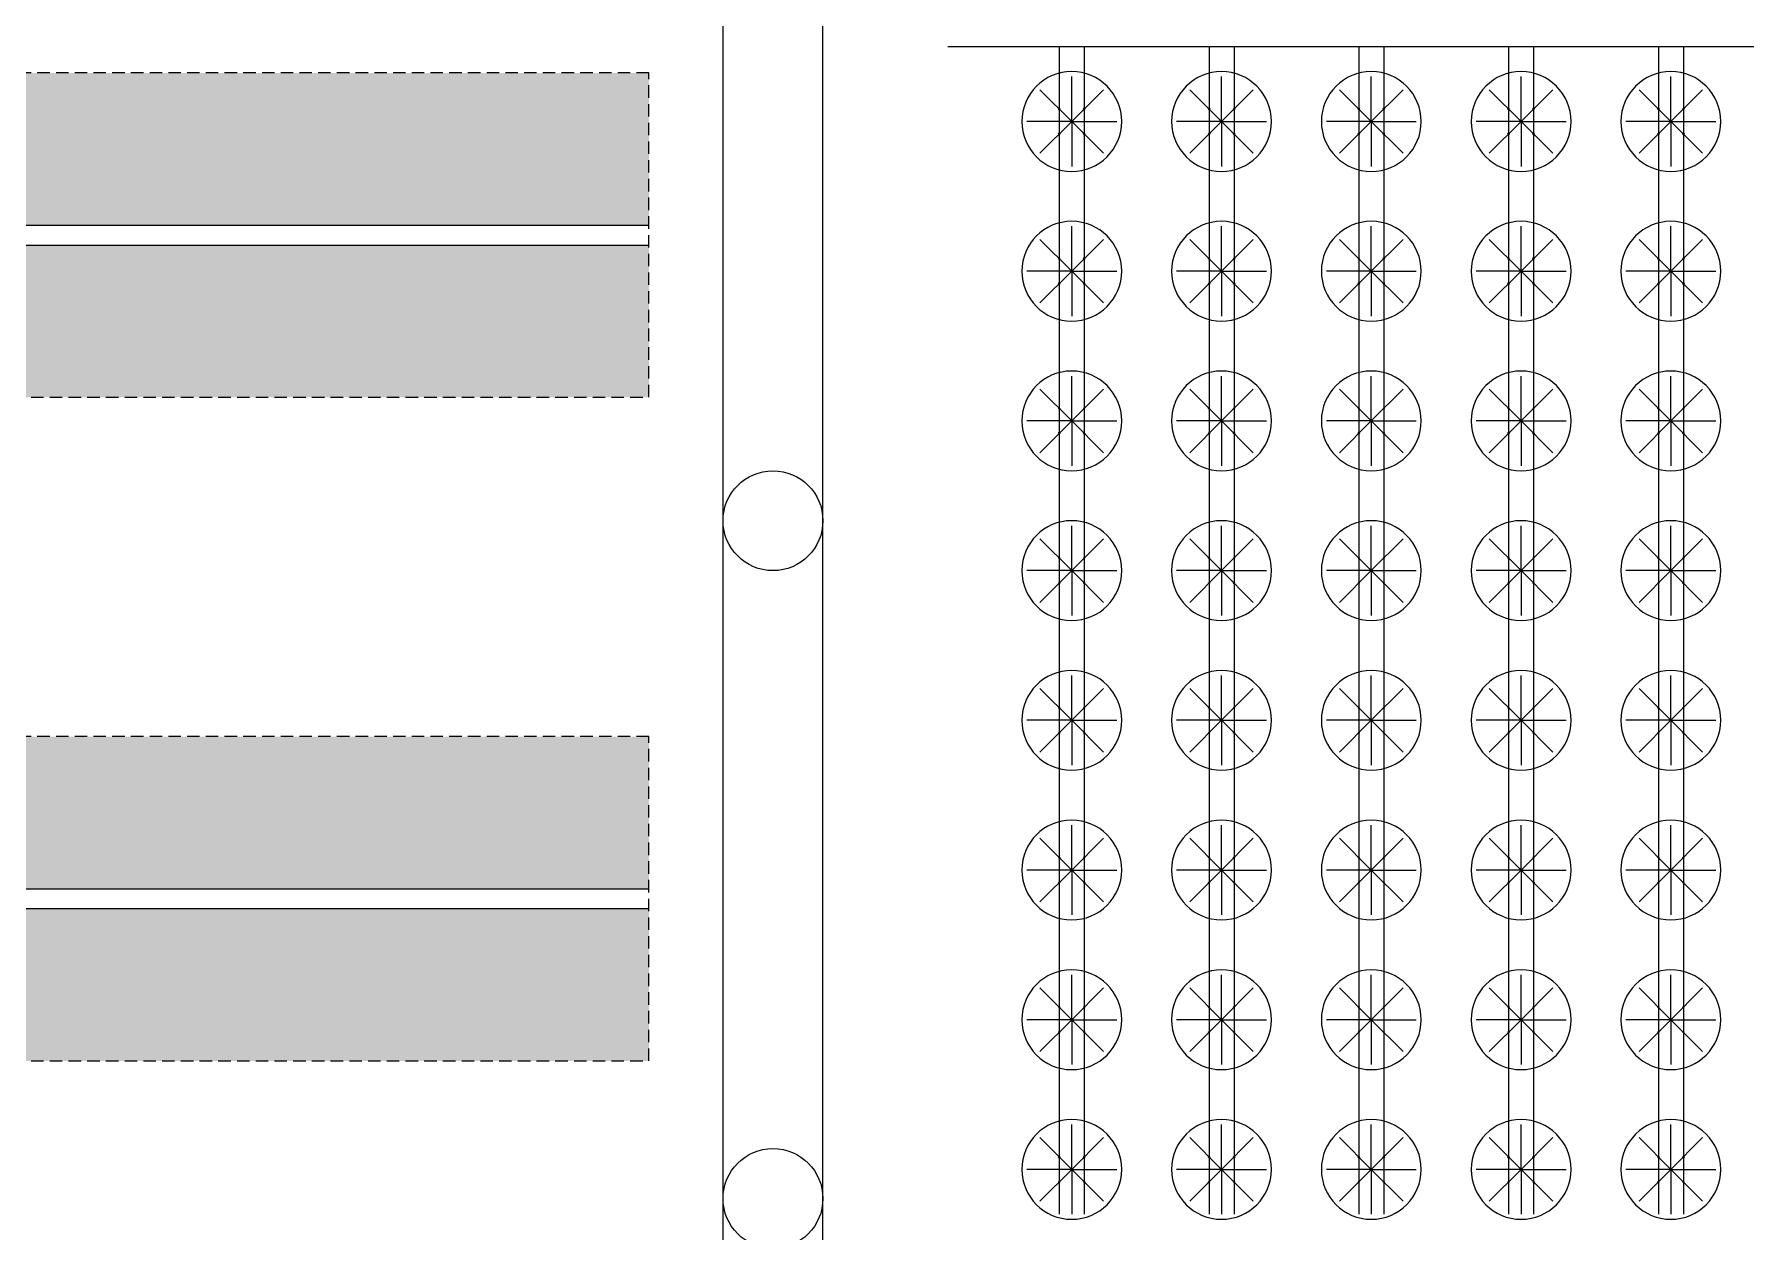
# Model space of a CAD drawing. Header units: metres. Extents: x -1021672 to -1021230, y -2826902 to -2826531.
# Drawn here: x -1021462 to -1021393.5, y -2826816.1 to -2826768.1 of the extents above; entities that cross this region are included whole.
import ezdxf

# ---------------------------------------------------------------- set-up
doc = ezdxf.new("R2010")
doc.units = ezdxf.units.M
doc.linetypes.add('DASHED', pattern=[0.75, 0.5, -0.25])
for name, color, linetype in [('C-BRDG-FOUNDATION', 2, 'Continuous'), ('IRRIG-FITTINGS', 1, 'Continuous'), ('IRRIG-LATERAL', 6, 'Continuous'), ('PUMP-STATION-1', 40, 'Continuous'), ('TREES', 94, 'Continuous'), ('V-CTRL-BMRK', 150, 'Continuous'), ('V-CTRL-NODE-UNKN', 1, 'Continuous'), ('V-NODE-BORE', 1, 'Continuous')]:
    doc.layers.add(name, color=color, linetype=linetype)
pattern_1 = [(0, (1021482.42196, 2826855.96627), (0, 0.1), [0.48, -0.06, 0.12, -0.06, 0.12, -0.06])]

# ---------------------------------------------------------------- blocks, each defined once
blk = doc.blocks.new('*U80')
for p, q in [((0, 2000), (148970, 2000)), ((0, -2000), (148970, -2000))]:
    blk.add_line(p, q)
blk = doc.blocks.new('MANGO_TREE')
at = {"layer": 'TREES'}
for q in [(0, 1.8), (-1.273, 1.273), (1.273, 1.273), (-1.8, 0), (-1.273, -1.273), (1.8, 0), (0, -1.8), (1.273, -1.273)]:
    blk.add_line((0, 0), q, dxfattribs=at)
blk.add_circle((0, 0), 2, dxfattribs=at)
blk = doc.blocks.new('dripper')
at = {"layer": 'PUMP-STATION-1', "true_color": 0x7aafdf}
h = blk.add_hatch(color=143, dxfattribs=at)
h.dxf.hatch_style = 1
h.paths.add_polyline_path([(-1021243.937, -2826723.087), (-1021243.937, -2826723.101), (-1021243.929, -2826723.109), (-1021243.921, -2826723.102)])
h.paths.add_polyline_path([(-1021243.921, -2826723.102), (-1021243.929, -2826723.109), (-1021243.92, -2826723.117), (-1021243.937, -2826723.133), (-1021243.937, -2826723.147), (-1021243.906, -2826723.117)])
h.paths.add_polyline_path([(-1021243.937, -2826723.133), (-1021243.945, -2826723.125), (-1021243.952, -2826723.132), (-1021243.937, -2826723.147)])
h.paths.add_polyline_path([(-1021243.953, -2826723.117), (-1021243.937, -2826723.101), (-1021243.937, -2826723.087), (-1021243.967, -2826723.117), (-1021243.952, -2826723.132), (-1021243.945, -2826723.125)])
at = {"layer": 'PUMP-STATION-1', "true_color": 0x22346e}
h = blk.add_hatch(color=159, dxfattribs=at)
h.dxf.hatch_style = 1
h.paths.add_polyline_path([(-1021243.937, -2826723.101), (-1021243.953, -2826723.117), (-1021243.945, -2826723.125), (-1021243.937, -2826723.117)])
h.paths.add_polyline_path([(-1021243.937, -2826723.101), (-1021243.937, -2826723.117), (-1021243.929, -2826723.109)])
h.paths.add_polyline_path([(-1021243.92, -2826723.117), (-1021243.929, -2826723.109), (-1021243.937, -2826723.117), (-1021243.937, -2826723.133)])
h.paths.add_polyline_path([(-1021243.937, -2826723.117), (-1021243.945, -2826723.125), (-1021243.937, -2826723.133)])
at = {"layer": 'PUMP-STATION-1', "flags": 128}
for points in [[(-1021243.906, -2826723.117), (-1021243.937, -2826723.087), (-1021243.967, -2826723.117), (-1021243.937, -2826723.147)], [(-1021243.92, -2826723.117), (-1021243.937, -2826723.101), (-1021243.953, -2826723.117), (-1021243.937, -2826723.133)]]:
    blk.add_lwpolyline(points, close=True, dxfattribs=at)
blk = doc.blocks.new('*U2945')
at = {"layer": 'PUMP-STATION-1'}
blk.add_blockref('dripper', (1021243.937, 2826723.117), dxfattribs=at)
blk = doc.blocks.new('*U2946')
at = {"layer": 'PUMP-STATION-1', "color": 0, "linetype": 'ByBlock', "lineweight": -2, "transparency": 16777216}
for p, rotation in [((-1021244.937, -2826723.117), 90.00000000000001), ((-1021244.937, -2826724.117), 180), ((-1021243.937, -2826724.117), 270)]:
    blk.add_blockref('*U2945', p, dxfattribs=dict(at, rotation=rotation))
blk.add_blockref('*U2945', (-1021243.937, -2826723.117), dxfattribs=at)
blk = doc.blocks.new('*U2947')
at = {"layer": 'PUMP-STATION-1'}
blk.add_blockref('dripper', (1021243.937, 2826723.117), dxfattribs=at)
blk = doc.blocks.new('*U2948')
at = {"layer": 'PUMP-STATION-1', "color": 0, "linetype": 'ByBlock', "lineweight": -2, "transparency": 16777216}
for p, rotation in [((-1021244.937, -2826723.117), 90.00000000000001), ((-1021244.937, -2826724.117), 180), ((-1021243.937, -2826724.117), 270)]:
    blk.add_blockref('*U2947', p, dxfattribs=dict(at, rotation=rotation))
blk.add_blockref('*U2947', (-1021243.937, -2826723.117), dxfattribs=at)
blk = doc.blocks.new('*U2949')
at = {"layer": 'PUMP-STATION-1'}
blk.add_blockref('dripper', (1021243.937, 2826723.117), dxfattribs=at)
blk = doc.blocks.new('*U2950')
at = {"layer": 'PUMP-STATION-1', "color": 0, "linetype": 'ByBlock', "lineweight": -2, "transparency": 16777216}
for p, rotation in [((-1021244.937, -2826723.117), 90.00000000000001), ((-1021244.937, -2826724.117), 180), ((-1021243.937, -2826724.117), 270)]:
    blk.add_blockref('*U2949', p, dxfattribs=dict(at, rotation=rotation))
blk.add_blockref('*U2949', (-1021243.937, -2826723.117), dxfattribs=at)
blk = doc.blocks.new('*U2951')
at = {"layer": 'PUMP-STATION-1'}
blk.add_blockref('dripper', (1021243.937, 2826723.117), dxfattribs=at)
blk = doc.blocks.new('*U2952')
at = {"layer": 'PUMP-STATION-1', "color": 0, "linetype": 'ByBlock', "lineweight": -2, "transparency": 16777216}
for p, rotation in [((-1021244.937, -2826723.117), 90.00000000000001), ((-1021244.937, -2826724.117), 180), ((-1021243.937, -2826724.117), 270)]:
    blk.add_blockref('*U2951', p, dxfattribs=dict(at, rotation=rotation))
blk.add_blockref('*U2951', (-1021243.937, -2826723.117), dxfattribs=at)
blk = doc.blocks.new('*U3003')
at = {"layer": 'PUMP-STATION-1'}
blk.add_blockref('dripper', (1021243.937, 2826723.117), dxfattribs=at)
blk = doc.blocks.new('*U3004')
at = {"layer": 'PUMP-STATION-1', "color": 0, "linetype": 'ByBlock', "lineweight": -2, "transparency": 16777216}
for p, rotation in [((-1021244.937, -2826723.117), 90.00000000000001), ((-1021244.937, -2826724.117), 180), ((-1021243.937, -2826724.117), 270)]:
    blk.add_blockref('*U3003', p, dxfattribs=dict(at, rotation=rotation))
blk.add_blockref('*U3003', (-1021243.937, -2826723.117), dxfattribs=at)
blk = doc.blocks.new('*U3005')
at = {"layer": 'PUMP-STATION-1'}
blk.add_blockref('dripper', (1021243.937, 2826723.117), dxfattribs=at)
blk = doc.blocks.new('*U3006')
at = {"layer": 'PUMP-STATION-1', "color": 0, "linetype": 'ByBlock', "lineweight": -2, "transparency": 16777216}
for p, rotation in [((-1021244.937, -2826723.117), 90.00000000000001), ((-1021244.937, -2826724.117), 180), ((-1021243.937, -2826724.117), 270)]:
    blk.add_blockref('*U3005', p, dxfattribs=dict(at, rotation=rotation))
blk.add_blockref('*U3005', (-1021243.937, -2826723.117), dxfattribs=at)
blk = doc.blocks.new('*U3007')
at = {"layer": 'PUMP-STATION-1'}
blk.add_blockref('dripper', (1021243.937, 2826723.117), dxfattribs=at)
blk = doc.blocks.new('*U3008')
at = {"layer": 'PUMP-STATION-1', "color": 0, "linetype": 'ByBlock', "lineweight": -2, "transparency": 16777216}
for p, rotation in [((-1021244.937, -2826723.117), 90.00000000000001), ((-1021244.937, -2826724.117), 180), ((-1021243.937, -2826724.117), 270)]:
    blk.add_blockref('*U3007', p, dxfattribs=dict(at, rotation=rotation))
blk.add_blockref('*U3007', (-1021243.937, -2826723.117), dxfattribs=at)
blk = doc.blocks.new('*U3009')
at = {"layer": 'PUMP-STATION-1'}
blk.add_blockref('dripper', (1021243.937, 2826723.117), dxfattribs=at)
blk = doc.blocks.new('*U3010')
at = {"layer": 'PUMP-STATION-1', "color": 0, "linetype": 'ByBlock', "lineweight": -2, "transparency": 16777216}
for p, rotation in [((-1021244.937, -2826723.117), 90.00000000000001), ((-1021244.937, -2826724.117), 180), ((-1021243.937, -2826724.117), 270)]:
    blk.add_blockref('*U3009', p, dxfattribs=dict(at, rotation=rotation))
blk.add_blockref('*U3009', (-1021243.937, -2826723.117), dxfattribs=at)
blk = doc.blocks.new('*U3033')
at = {"layer": 'PUMP-STATION-1'}
blk.add_blockref('dripper', (1021243.937, 2826723.117), dxfattribs=at)
blk = doc.blocks.new('*U3034')
at = {"layer": 'PUMP-STATION-1', "color": 0, "linetype": 'ByBlock', "lineweight": -2, "transparency": 16777216}
for p, rotation in [((-1021244.937, -2826723.117), 90.00000000000001), ((-1021244.937, -2826724.117), 180), ((-1021243.937, -2826724.117), 270)]:
    blk.add_blockref('*U3033', p, dxfattribs=dict(at, rotation=rotation))
blk.add_blockref('*U3033', (-1021243.937, -2826723.117), dxfattribs=at)
blk = doc.blocks.new('*U3035')
at = {"layer": 'PUMP-STATION-1'}
blk.add_blockref('dripper', (1021243.937, 2826723.117), dxfattribs=at)
blk = doc.blocks.new('*U3036')
at = {"layer": 'PUMP-STATION-1', "color": 0, "linetype": 'ByBlock', "lineweight": -2, "transparency": 16777216}
for p, rotation in [((-1021244.937, -2826723.117), 90.00000000000001), ((-1021244.937, -2826724.117), 180), ((-1021243.937, -2826724.117), 270)]:
    blk.add_blockref('*U3035', p, dxfattribs=dict(at, rotation=rotation))
blk.add_blockref('*U3035', (-1021243.937, -2826723.117), dxfattribs=at)
blk = doc.blocks.new('*U3037')
at = {"layer": 'PUMP-STATION-1'}
blk.add_blockref('dripper', (1021243.937, 2826723.117), dxfattribs=at)
blk = doc.blocks.new('*U3038')
at = {"layer": 'PUMP-STATION-1', "color": 0, "linetype": 'ByBlock', "lineweight": -2, "transparency": 16777216}
for p, rotation in [((-1021244.937, -2826723.117), 90.00000000000001), ((-1021244.937, -2826724.117), 180), ((-1021243.937, -2826724.117), 270)]:
    blk.add_blockref('*U3037', p, dxfattribs=dict(at, rotation=rotation))
blk.add_blockref('*U3037', (-1021243.937, -2826723.117), dxfattribs=at)
blk = doc.blocks.new('*U3039')
at = {"layer": 'PUMP-STATION-1'}
blk.add_blockref('dripper', (1021243.937, 2826723.117), dxfattribs=at)
blk = doc.blocks.new('*U3040')
at = {"layer": 'PUMP-STATION-1', "color": 0, "linetype": 'ByBlock', "lineweight": -2, "transparency": 16777216}
for p, rotation in [((-1021244.937, -2826723.117), 90.00000000000001), ((-1021244.937, -2826724.117), 180), ((-1021243.937, -2826724.117), 270)]:
    blk.add_blockref('*U3039', p, dxfattribs=dict(at, rotation=rotation))
blk.add_blockref('*U3039', (-1021243.937, -2826723.117), dxfattribs=at)
blk = doc.blocks.new('*U3041')
at = {"layer": 'PUMP-STATION-1'}
blk.add_blockref('dripper', (1021243.937, 2826723.117), dxfattribs=at)
blk = doc.blocks.new('*U3042')
at = {"layer": 'PUMP-STATION-1', "color": 0, "linetype": 'ByBlock', "lineweight": -2, "transparency": 16777216}
for p, rotation in [((-1021244.937, -2826723.117), 90.00000000000001), ((-1021244.937, -2826724.117), 180), ((-1021243.937, -2826724.117), 270)]:
    blk.add_blockref('*U3041', p, dxfattribs=dict(at, rotation=rotation))
blk.add_blockref('*U3041', (-1021243.937, -2826723.117), dxfattribs=at)
blk = doc.blocks.new('*U3013')
at = {"layer": 'PUMP-STATION-1'}
blk.add_blockref('dripper', (1021243.937, 2826723.117), dxfattribs=at)
blk = doc.blocks.new('*U3014')
at = {"layer": 'PUMP-STATION-1', "color": 0, "linetype": 'ByBlock', "lineweight": -2, "transparency": 16777216}
for p, rotation in [((-1021244.937, -2826723.117), 90.00000000000001), ((-1021244.937, -2826724.117), 180), ((-1021243.937, -2826724.117), 270)]:
    blk.add_blockref('*U3013', p, dxfattribs=dict(at, rotation=rotation))
blk.add_blockref('*U3013', (-1021243.937, -2826723.117), dxfattribs=at)
blk = doc.blocks.new('*U3015')
at = {"layer": 'PUMP-STATION-1'}
blk.add_blockref('dripper', (1021243.937, 2826723.117), dxfattribs=at)
blk = doc.blocks.new('*U3016')
at = {"layer": 'PUMP-STATION-1', "color": 0, "linetype": 'ByBlock', "lineweight": -2, "transparency": 16777216}
for p, rotation in [((-1021244.937, -2826723.117), 90.00000000000001), ((-1021244.937, -2826724.117), 180), ((-1021243.937, -2826724.117), 270)]:
    blk.add_blockref('*U3015', p, dxfattribs=dict(at, rotation=rotation))
blk.add_blockref('*U3015', (-1021243.937, -2826723.117), dxfattribs=at)
blk = doc.blocks.new('*U3017')
at = {"layer": 'PUMP-STATION-1'}
blk.add_blockref('dripper', (1021243.937, 2826723.117), dxfattribs=at)
blk = doc.blocks.new('*U3018')
at = {"layer": 'PUMP-STATION-1', "color": 0, "linetype": 'ByBlock', "lineweight": -2, "transparency": 16777216}
for p, rotation in [((-1021244.937, -2826723.117), 90.00000000000001), ((-1021244.937, -2826724.117), 180), ((-1021243.937, -2826724.117), 270)]:
    blk.add_blockref('*U3017', p, dxfattribs=dict(at, rotation=rotation))
blk.add_blockref('*U3017', (-1021243.937, -2826723.117), dxfattribs=at)
blk = doc.blocks.new('*U3081')
at = {"layer": 'PUMP-STATION-1'}
blk.add_blockref('dripper', (1021243.937, 2826723.117), dxfattribs=at)
blk = doc.blocks.new('*U3082')
at = {"layer": 'PUMP-STATION-1', "color": 0, "linetype": 'ByBlock', "lineweight": -2, "transparency": 16777216}
for p, rotation in [((-1021244.937, -2826723.117), 90.00000000000001), ((-1021244.937, -2826724.117), 180), ((-1021243.937, -2826724.117), 270)]:
    blk.add_blockref('*U3081', p, dxfattribs=dict(at, rotation=rotation))
blk.add_blockref('*U3081', (-1021243.937, -2826723.117), dxfattribs=at)
blk = doc.blocks.new('*U3043')
at = {"layer": 'PUMP-STATION-1'}
blk.add_blockref('dripper', (1021243.937, 2826723.117), dxfattribs=at)
blk = doc.blocks.new('*U3044')
at = {"layer": 'PUMP-STATION-1', "color": 0, "linetype": 'ByBlock', "lineweight": -2, "transparency": 16777216}
for p, rotation in [((-1021244.937, -2826723.117), 90.00000000000001), ((-1021244.937, -2826724.117), 180), ((-1021243.937, -2826724.117), 270)]:
    blk.add_blockref('*U3043', p, dxfattribs=dict(at, rotation=rotation))
blk.add_blockref('*U3043', (-1021243.937, -2826723.117), dxfattribs=at)
blk = doc.blocks.new('*U3045')
at = {"layer": 'PUMP-STATION-1'}
blk.add_blockref('dripper', (1021243.937, 2826723.117), dxfattribs=at)
blk = doc.blocks.new('*U3046')
at = {"layer": 'PUMP-STATION-1', "color": 0, "linetype": 'ByBlock', "lineweight": -2, "transparency": 16777216}
for p, rotation in [((-1021244.937, -2826723.117), 90.00000000000001), ((-1021244.937, -2826724.117), 180), ((-1021243.937, -2826724.117), 270)]:
    blk.add_blockref('*U3045', p, dxfattribs=dict(at, rotation=rotation))
blk.add_blockref('*U3045', (-1021243.937, -2826723.117), dxfattribs=at)
blk = doc.blocks.new('*U3047')
at = {"layer": 'PUMP-STATION-1'}
blk.add_blockref('dripper', (1021243.937, 2826723.117), dxfattribs=at)
blk = doc.blocks.new('*U3048')
at = {"layer": 'PUMP-STATION-1', "color": 0, "linetype": 'ByBlock', "lineweight": -2, "transparency": 16777216}
for p, rotation in [((-1021244.937, -2826723.117), 90.00000000000001), ((-1021244.937, -2826724.117), 180), ((-1021243.937, -2826724.117), 270)]:
    blk.add_blockref('*U3047', p, dxfattribs=dict(at, rotation=rotation))
blk.add_blockref('*U3047', (-1021243.937, -2826723.117), dxfattribs=at)
blk = doc.blocks.new('*U3049')
at = {"layer": 'PUMP-STATION-1'}
blk.add_blockref('dripper', (1021243.937, 2826723.117), dxfattribs=at)
blk = doc.blocks.new('*U3050')
at = {"layer": 'PUMP-STATION-1', "color": 0, "linetype": 'ByBlock', "lineweight": -2, "transparency": 16777216}
for p, rotation in [((-1021244.937, -2826723.117), 90.00000000000001), ((-1021244.937, -2826724.117), 180), ((-1021243.937, -2826724.117), 270)]:
    blk.add_blockref('*U3049', p, dxfattribs=dict(at, rotation=rotation))
blk.add_blockref('*U3049', (-1021243.937, -2826723.117), dxfattribs=at)
blk = doc.blocks.new('*U3051')
at = {"layer": 'PUMP-STATION-1'}
blk.add_blockref('dripper', (1021243.937, 2826723.117), dxfattribs=at)
blk = doc.blocks.new('*U3052')
at = {"layer": 'PUMP-STATION-1', "color": 0, "linetype": 'ByBlock', "lineweight": -2, "transparency": 16777216}
for p, rotation in [((-1021244.937, -2826723.117), 90.00000000000001), ((-1021244.937, -2826724.117), 180), ((-1021243.937, -2826724.117), 270)]:
    blk.add_blockref('*U3051', p, dxfattribs=dict(at, rotation=rotation))
blk.add_blockref('*U3051', (-1021243.937, -2826723.117), dxfattribs=at)
blk = doc.blocks.new('*U3083')
at = {"layer": 'PUMP-STATION-1'}
blk.add_blockref('dripper', (1021243.937, 2826723.117), dxfattribs=at)
blk = doc.blocks.new('*U3084')
at = {"layer": 'PUMP-STATION-1', "color": 0, "linetype": 'ByBlock', "lineweight": -2, "transparency": 16777216}
for p, rotation in [((-1021244.937, -2826723.117), 90.00000000000001), ((-1021244.937, -2826724.117), 180), ((-1021243.937, -2826724.117), 270)]:
    blk.add_blockref('*U3083', p, dxfattribs=dict(at, rotation=rotation))
blk.add_blockref('*U3083', (-1021243.937, -2826723.117), dxfattribs=at)
blk = doc.blocks.new('*U3085')
at = {"layer": 'PUMP-STATION-1'}
blk.add_blockref('dripper', (1021243.937, 2826723.117), dxfattribs=at)
blk = doc.blocks.new('*U3086')
at = {"layer": 'PUMP-STATION-1', "color": 0, "linetype": 'ByBlock', "lineweight": -2, "transparency": 16777216}
for p, rotation in [((-1021244.937, -2826723.117), 90.00000000000001), ((-1021244.937, -2826724.117), 180), ((-1021243.937, -2826724.117), 270)]:
    blk.add_blockref('*U3085', p, dxfattribs=dict(at, rotation=rotation))
blk.add_blockref('*U3085', (-1021243.937, -2826723.117), dxfattribs=at)
blk = doc.blocks.new('*U3129')
at = {"layer": 'PUMP-STATION-1'}
blk.add_blockref('dripper', (1021243.937, 2826723.117), dxfattribs=at)
blk = doc.blocks.new('*U3130')
at = {"layer": 'PUMP-STATION-1', "color": 0, "linetype": 'ByBlock', "lineweight": -2, "transparency": 16777216}
for p, rotation in [((-1021244.937, -2826723.117), 90.00000000000001), ((-1021244.937, -2826724.117), 180), ((-1021243.937, -2826724.117), 270)]:
    blk.add_blockref('*U3129', p, dxfattribs=dict(at, rotation=rotation))
blk.add_blockref('*U3129', (-1021243.937, -2826723.117), dxfattribs=at)
blk = doc.blocks.new('*U3131')
at = {"layer": 'PUMP-STATION-1'}
blk.add_blockref('dripper', (1021243.937, 2826723.117), dxfattribs=at)
blk = doc.blocks.new('*U3132')
at = {"layer": 'PUMP-STATION-1', "color": 0, "linetype": 'ByBlock', "lineweight": -2, "transparency": 16777216}
for p, rotation in [((-1021244.937, -2826723.117), 90.00000000000001), ((-1021244.937, -2826724.117), 180), ((-1021243.937, -2826724.117), 270)]:
    blk.add_blockref('*U3131', p, dxfattribs=dict(at, rotation=rotation))
blk.add_blockref('*U3131', (-1021243.937, -2826723.117), dxfattribs=at)
blk = doc.blocks.new('*U3103')
at = {"layer": 'PUMP-STATION-1'}
blk.add_blockref('dripper', (1021243.937, 2826723.117), dxfattribs=at)
blk = doc.blocks.new('*U3104')
at = {"layer": 'PUMP-STATION-1', "color": 0, "linetype": 'ByBlock', "lineweight": -2, "transparency": 16777216}
for p, rotation in [((-1021244.937, -2826723.117), 90.00000000000001), ((-1021244.937, -2826724.117), 180), ((-1021243.937, -2826724.117), 270)]:
    blk.add_blockref('*U3103', p, dxfattribs=dict(at, rotation=rotation))
blk.add_blockref('*U3103', (-1021243.937, -2826723.117), dxfattribs=at)
blk = doc.blocks.new('*U3105')
at = {"layer": 'PUMP-STATION-1'}
blk.add_blockref('dripper', (1021243.937, 2826723.117), dxfattribs=at)
blk = doc.blocks.new('*U3106')
at = {"layer": 'PUMP-STATION-1', "color": 0, "linetype": 'ByBlock', "lineweight": -2, "transparency": 16777216}
for p, rotation in [((-1021244.937, -2826723.117), 90.00000000000001), ((-1021244.937, -2826724.117), 180), ((-1021243.937, -2826724.117), 270)]:
    blk.add_blockref('*U3105', p, dxfattribs=dict(at, rotation=rotation))
blk.add_blockref('*U3105', (-1021243.937, -2826723.117), dxfattribs=at)
blk = doc.blocks.new('*U3107')
at = {"layer": 'PUMP-STATION-1'}
blk.add_blockref('dripper', (1021243.937, 2826723.117), dxfattribs=at)
blk = doc.blocks.new('*U3108')
at = {"layer": 'PUMP-STATION-1', "color": 0, "linetype": 'ByBlock', "lineweight": -2, "transparency": 16777216}
for p, rotation in [((-1021244.937, -2826723.117), 90.00000000000001), ((-1021244.937, -2826724.117), 180), ((-1021243.937, -2826724.117), 270)]:
    blk.add_blockref('*U3107', p, dxfattribs=dict(at, rotation=rotation))
blk.add_blockref('*U3107', (-1021243.937, -2826723.117), dxfattribs=at)
blk = doc.blocks.new('*U3109')
at = {"layer": 'PUMP-STATION-1'}
blk.add_blockref('dripper', (1021243.937, 2826723.117), dxfattribs=at)
blk = doc.blocks.new('*U3110')
at = {"layer": 'PUMP-STATION-1', "color": 0, "linetype": 'ByBlock', "lineweight": -2, "transparency": 16777216}
for p, rotation in [((-1021244.937, -2826723.117), 90.00000000000001), ((-1021244.937, -2826724.117), 180), ((-1021243.937, -2826724.117), 270)]:
    blk.add_blockref('*U3109', p, dxfattribs=dict(at, rotation=rotation))
blk.add_blockref('*U3109', (-1021243.937, -2826723.117), dxfattribs=at)
blk = doc.blocks.new('*U3111')
at = {"layer": 'PUMP-STATION-1'}
blk.add_blockref('dripper', (1021243.937, 2826723.117), dxfattribs=at)
blk = doc.blocks.new('*U3112')
at = {"layer": 'PUMP-STATION-1', "color": 0, "linetype": 'ByBlock', "lineweight": -2, "transparency": 16777216}
for p, rotation in [((-1021244.937, -2826723.117), 90.00000000000001), ((-1021244.937, -2826724.117), 180), ((-1021243.937, -2826724.117), 270)]:
    blk.add_blockref('*U3111', p, dxfattribs=dict(at, rotation=rotation))
blk.add_blockref('*U3111', (-1021243.937, -2826723.117), dxfattribs=at)
blk = doc.blocks.new('*U3143')
at = {"layer": 'PUMP-STATION-1'}
blk.add_blockref('dripper', (1021243.937, 2826723.117), dxfattribs=at)
blk = doc.blocks.new('*U3144')
at = {"layer": 'PUMP-STATION-1', "color": 0, "linetype": 'ByBlock', "lineweight": -2, "transparency": 16777216}
for p, rotation in [((-1021244.937, -2826723.117), 90.00000000000001), ((-1021244.937, -2826724.117), 180), ((-1021243.937, -2826724.117), 270)]:
    blk.add_blockref('*U3143', p, dxfattribs=dict(at, rotation=rotation))
blk.add_blockref('*U3143', (-1021243.937, -2826723.117), dxfattribs=at)
blk = doc.blocks.new('*U3167')
at = {"layer": 'PUMP-STATION-1'}
blk.add_blockref('dripper', (1021243.937, 2826723.117), dxfattribs=at)
blk = doc.blocks.new('*U3168')
at = {"layer": 'PUMP-STATION-1', "color": 0, "linetype": 'ByBlock', "lineweight": -2, "transparency": 16777216}
for p, rotation in [((-1021244.937, -2826723.117), 90.00000000000001), ((-1021244.937, -2826724.117), 180), ((-1021243.937, -2826724.117), 270)]:
    blk.add_blockref('*U3167', p, dxfattribs=dict(at, rotation=rotation))
blk.add_blockref('*U3167', (-1021243.937, -2826723.117), dxfattribs=at)
blk = doc.blocks.new('*U3169')
at = {"layer": 'PUMP-STATION-1'}
blk.add_blockref('dripper', (1021243.937, 2826723.117), dxfattribs=at)
blk = doc.blocks.new('*U3170')
at = {"layer": 'PUMP-STATION-1', "color": 0, "linetype": 'ByBlock', "lineweight": -2, "transparency": 16777216}
for p, rotation in [((-1021244.937, -2826723.117), 90.00000000000001), ((-1021244.937, -2826724.117), 180), ((-1021243.937, -2826724.117), 270)]:
    blk.add_blockref('*U3169', p, dxfattribs=dict(at, rotation=rotation))
blk.add_blockref('*U3169', (-1021243.937, -2826723.117), dxfattribs=at)
blk = doc.blocks.new('*U3171')
at = {"layer": 'PUMP-STATION-1'}
blk.add_blockref('dripper', (1021243.937, 2826723.117), dxfattribs=at)
blk = doc.blocks.new('*U3172')
at = {"layer": 'PUMP-STATION-1', "color": 0, "linetype": 'ByBlock', "lineweight": -2, "transparency": 16777216}
for p, rotation in [((-1021244.937, -2826723.117), 90.00000000000001), ((-1021244.937, -2826724.117), 180), ((-1021243.937, -2826724.117), 270)]:
    blk.add_blockref('*U3171', p, dxfattribs=dict(at, rotation=rotation))
blk.add_blockref('*U3171', (-1021243.937, -2826723.117), dxfattribs=at)
blk = doc.blocks.new('*U2893')
at = {"layer": 'PUMP-STATION-1'}
blk.add_blockref('dripper', (1021243.937, 2826723.117), dxfattribs=at)
blk = doc.blocks.new('*U2894')
at = {"layer": 'PUMP-STATION-1', "color": 0, "linetype": 'ByBlock', "lineweight": -2, "transparency": 16777216}
for p, rotation in [((-1021244.937, -2826723.117), 90.00000000000001), ((-1021244.937, -2826724.117), 180), ((-1021243.937, -2826724.117), 270)]:
    blk.add_blockref('*U2893', p, dxfattribs=dict(at, rotation=rotation))
blk.add_blockref('*U2893', (-1021243.937, -2826723.117), dxfattribs=at)
blk = doc.blocks.new('*U2895')
at = {"layer": 'PUMP-STATION-1'}
blk.add_blockref('dripper', (1021243.937, 2826723.117), dxfattribs=at)
blk = doc.blocks.new('*U2896')
at = {"layer": 'PUMP-STATION-1', "color": 0, "linetype": 'ByBlock', "lineweight": -2, "transparency": 16777216}
for p, rotation in [((-1021244.937, -2826723.117), 90.00000000000001), ((-1021244.937, -2826724.117), 180), ((-1021243.937, -2826724.117), 270)]:
    blk.add_blockref('*U2895', p, dxfattribs=dict(at, rotation=rotation))
blk.add_blockref('*U2895', (-1021243.937, -2826723.117), dxfattribs=at)
blk = doc.blocks.new('*U2897')
at = {"layer": 'PUMP-STATION-1'}
blk.add_blockref('dripper', (1021243.937, 2826723.117), dxfattribs=at)
blk = doc.blocks.new('*U2898')
at = {"layer": 'PUMP-STATION-1', "color": 0, "linetype": 'ByBlock', "lineweight": -2, "transparency": 16777216}
for p, rotation in [((-1021244.937, -2826723.117), 90.00000000000001), ((-1021244.937, -2826724.117), 180), ((-1021243.937, -2826724.117), 270)]:
    blk.add_blockref('*U2897', p, dxfattribs=dict(at, rotation=rotation))
blk.add_blockref('*U2897', (-1021243.937, -2826723.117), dxfattribs=at)
blk = doc.blocks.new('*U2899')
at = {"layer": 'PUMP-STATION-1'}
blk.add_blockref('dripper', (1021243.937, 2826723.117), dxfattribs=at)
blk = doc.blocks.new('*U2900')
at = {"layer": 'PUMP-STATION-1', "color": 0, "linetype": 'ByBlock', "lineweight": -2, "transparency": 16777216}
for p, rotation in [((-1021244.937, -2826723.117), 90.00000000000001), ((-1021244.937, -2826724.117), 180), ((-1021243.937, -2826724.117), 270)]:
    blk.add_blockref('*U2899', p, dxfattribs=dict(at, rotation=rotation))
blk.add_blockref('*U2899', (-1021243.937, -2826723.117), dxfattribs=at)
blk = doc.blocks.new('*U2901')
at = {"layer": 'PUMP-STATION-1'}
blk.add_blockref('dripper', (1021243.937, 2826723.117), dxfattribs=at)
blk = doc.blocks.new('*U2902')
at = {"layer": 'PUMP-STATION-1', "color": 0, "linetype": 'ByBlock', "lineweight": -2, "transparency": 16777216}
for p, rotation in [((-1021244.937, -2826723.117), 90.00000000000001), ((-1021244.937, -2826724.117), 180), ((-1021243.937, -2826724.117), 270)]:
    blk.add_blockref('*U2901', p, dxfattribs=dict(at, rotation=rotation))
blk.add_blockref('*U2901', (-1021243.937, -2826723.117), dxfattribs=at)
blk = doc.blocks.new('B2')
at = {"layer": 'IRRIG-LATERAL'}
blk.add_line((-1021329.419, -2826768.617), (-1021425.437, -2826768.617), dxfattribs=at)
at = {"layer": 'V-CTRL-BMRK'}
for p, q in [((-1021420.969, -2826768.617), (-1021420.969, -2826815.417)), ((-1021419.969, -2826768.617), (-1021419.969, -2826815.417)), ((-1021414.969, -2826768.617), (-1021414.969, -2826815.417)), ((-1021413.969, -2826768.617), (-1021413.969, -2826815.417)), ((-1021408.969, -2826768.617), (-1021408.969, -2826815.417)), ((-1021407.969, -2826768.617), (-1021407.969, -2826815.417)), ((-1021402.969, -2826768.617), (-1021402.969, -2826815.417)), ((-1021401.969, -2826768.617), (-1021401.969, -2826815.417)), ((-1021396.969, -2826768.617), (-1021396.969, -2826815.417)), ((-1021395.969, -2826768.617), (-1021395.969, -2826815.417))]:
    blk.add_line(p, q, dxfattribs=at)
at = {"xscale": -1}
for p in [(-1021420.469, -2826771.617), (-1021414.469, -2826771.617), (-1021408.469, -2826771.617), (-1021402.469, -2826771.617), (-1021396.469, -2826771.617), (-1021420.469, -2826777.617), (-1021414.469, -2826777.617), (-1021408.469, -2826777.617), (-1021402.469, -2826777.617), (-1021396.469, -2826777.617), (-1021420.469, -2826783.617), (-1021414.469, -2826783.617), (-1021408.469, -2826783.617), (-1021402.469, -2826783.617), (-1021396.469, -2826783.617), (-1021420.469, -2826789.617), (-1021414.469, -2826789.617), (-1021408.469, -2826789.617), (-1021402.469, -2826789.617), (-1021396.469, -2826789.617), (-1021420.469, -2826795.617), (-1021414.469, -2826795.617), (-1021408.469, -2826795.617), (-1021402.469, -2826795.617), (-1021396.469, -2826795.617), (-1021420.469, -2826801.617), (-1021414.469, -2826801.617), (-1021408.469, -2826801.617), (-1021402.469, -2826801.617), (-1021396.469, -2826801.617), (-1021420.469, -2826807.617), (-1021414.469, -2826807.617), (-1021408.469, -2826807.617), (-1021402.469, -2826807.617), (-1021396.469, -2826807.617), (-1021420.469, -2826813.617), (-1021414.469, -2826813.617), (-1021408.469, -2826813.617), (-1021402.469, -2826813.617), (-1021396.469, -2826813.617)]:
    blk.add_blockref('MANGO_TREE', p, dxfattribs=at)
at = {"layer": 'PUMP-STATION-1', "xscale": -1}
for name, p in [('*U2946', (-2042664.906, -48)), ('*U3034', (-2042658.906, -48)), ('*U3082', (-2042652.906, -48)), ('*U3130', (-2042646.906, -48)), ('*U3168', (-2042640.906, -48)), ('*U2948', (-2042664.906, -54)), ('*U3036', (-2042658.906, -54)), ('*U3044', (-2042652.906, -54)), ('*U3132', (-2042646.906, -54)), ('*U3170', (-2042640.906, -54)), ('*U2950', (-2042664.906, -60)), ('*U3038', (-2042658.906, -60)), ('*U3046', (-2042652.906, -60)), ('*U3104', (-2042646.906, -60)), ('*U3172', (-2042640.906, -60)), ('*U2952', (-2042664.906, -66)), ('*U3040', (-2042658.906, -66)), ('*U3048', (-2042652.906, -66)), ('*U3106', (-2042646.906, -66)), ('*U2894', (-2042640.906, -66)), ('*U3004', (-2042664.906, -72)), ('*U3042', (-2042658.906, -72)), ('*U3050', (-2042652.906, -72)), ('*U3108', (-2042646.906, -72)), ('*U2896', (-2042640.906, -72)), ('*U3006', (-2042664.906, -78)), ('*U3014', (-2042658.906, -78)), ('*U3052', (-2042652.906, -78)), ('*U3110', (-2042646.906, -78)), ('*U2898', (-2042640.906, -78)), ('*U3008', (-2042664.906, -84)), ('*U3016', (-2042658.906, -84)), ('*U3084', (-2042652.906, -84)), ('*U3112', (-2042646.906, -84)), ('*U2900', (-2042640.906, -84)), ('*U3010', (-2042664.906, -90)), ('*U3018', (-2042658.906, -90)), ('*U3086', (-2042652.906, -90)), ('*U3144', (-2042646.906, -90)), ('*U2902', (-2042640.906, -90))]:
    blk.add_blockref(name, p, dxfattribs=at)
blk = doc.blocks.new('*U3274')
at = {"layer": 'V-CTRL-NODE-UNKN', "linetype": 'DASHED', "true_color": 0x939598}
h = blk.add_hatch(dxfattribs=at)
h.set_pattern_fill('ACAD_ISO09W100', color=252, scale=0.02)
h.set_pattern_definition(pattern_1)
h.paths.add_polyline_path([(3.016, 6.5), (3.016, 0.4), (45.016, 0.4), (45.016, 6.5)])
h = blk.add_hatch(dxfattribs=at)
h.set_pattern_fill('ACAD_ISO09W100', color=252, scale=0.02)
h.set_pattern_definition(pattern_1)
h.paths.add_polyline_path([(3.016, -0.4), (3.016, -6.5), (45.016, -6.5), (45.016, -0.4)])
at = {"layer": 'V-CTRL-NODE-UNKN', "linetype": 'DASHED'}
blk.add_lwpolyline([(45.016, 6.5), (3.016, 6.5), (3.016, -6.5), (45.016, -6.5)], close=True, dxfattribs=at)
at = {"layer": 'V-NODE-BORE', "color": 21, "linetype": 'Continuous', "true_color": 0xffa8a8}
for p, q in [((3.016, 0.4), (45.016, 0.4)), ((3.016, -0.4), (45.016, -0.4))]:
    blk.add_line(p, q, dxfattribs=at)
blk = doc.blocks.new('*U3275')
at = {"layer": 'V-CTRL-NODE-UNKN', "color": 0, "linetype": 'ByBlock', "lineweight": -2, "transparency": 16777216}
for p in [(0, 79.8), (0, 53.2)]:
    blk.add_blockref('*U3274', p, dxfattribs=at)

msp = doc.modelspace()

# ---------------------------------------------------------------- linework, layer by layer
at = {"layer": 'IRRIG-FITTINGS'}
for centre in [(-1021432.437, -2826787.616), (-1021432.437, -2826814.783)]:
    msp.add_circle(centre, 2, dxfattribs=at)

# ---------------------------------------------------------------- block references
at = {"layer": 'C-BRDG-FOUNDATION', "color": 2, "lineweight": 50, "xscale": 0.001, "yscale": 0.001, "zscale": 0.001, "rotation": 90.00000000000001}
msp.add_blockref('*U80', (-1021432.438, -2826864.085), dxfattribs=at)
at = {"layer": 'PUMP-STATION-1'}
msp.add_blockref('B2', (0, 0), dxfattribs=at)
at = {"layer": 'V-CTRL-NODE-UNKN', "linetype": 'DASHED'}
msp.add_blockref('*U3275', (-1021482.422, -2826855.966), dxfattribs=at)

doc.saveas('drawing.dxf')
